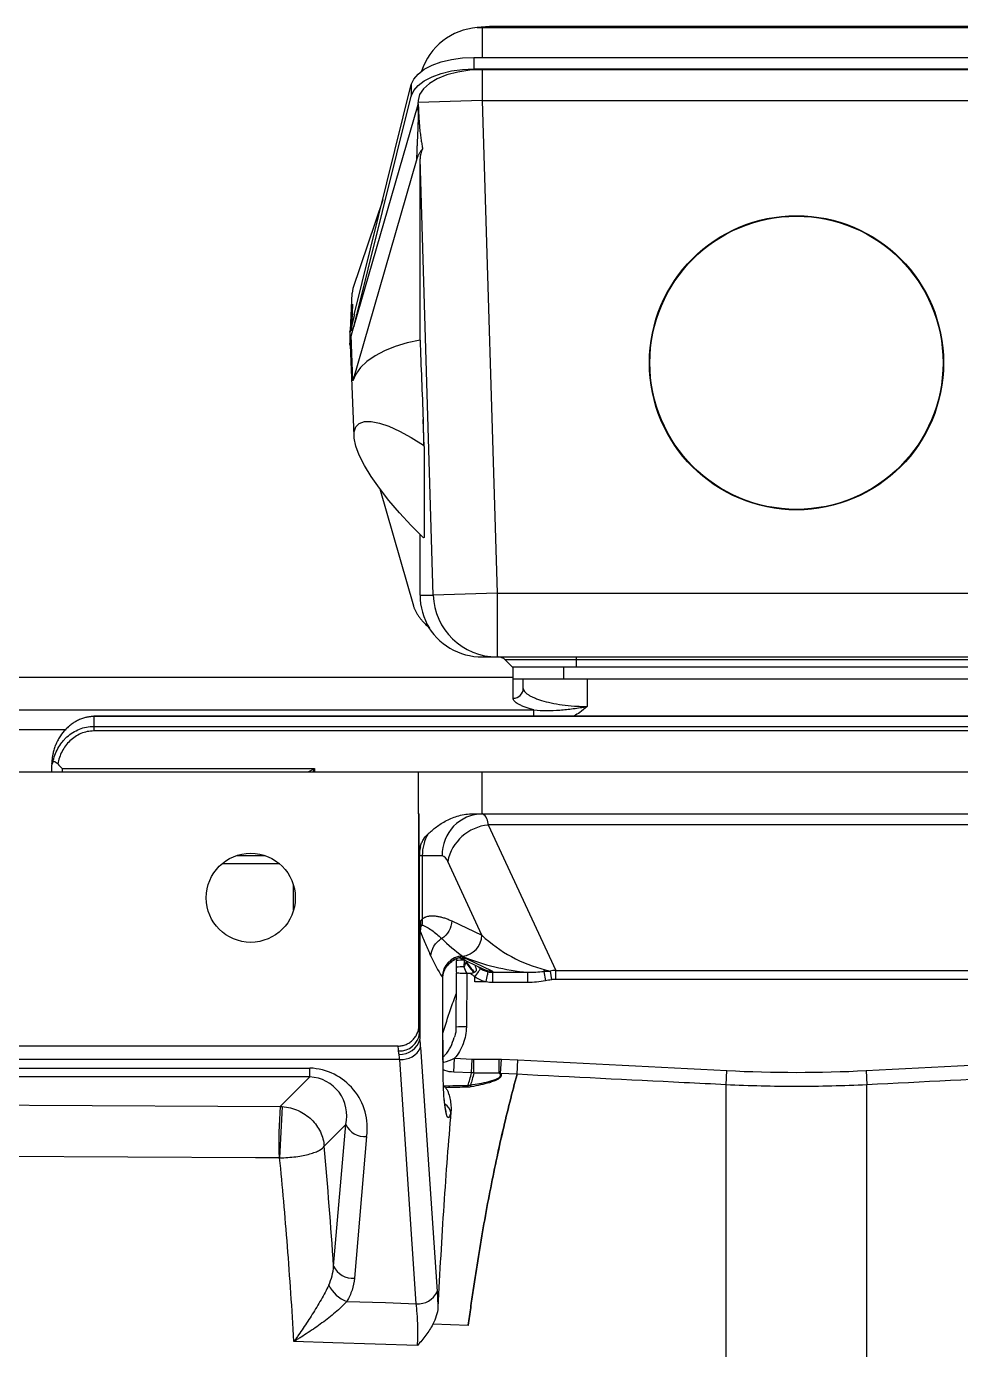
# Paper-space layout '_Bottom' of a CAD drawing. Header units: inches. Extents: x -10.2 to 13.8, y -6.6 to 10.2.
# Drawn here: x -4.58 to 0.98, y 2.31 to 10.18 of the extents above; entities that cross this region are included whole.
import ezdxf

# ---------------------------------------------------------------- set-up
doc = ezdxf.new("R2010")
doc.units = ezdxf.units.IN
doc.header["$MEASUREMENT"] = 0

psp = doc.layouts.new('_Bottom')

# ---------------------------------------------------------------- linework, layer by layer
at = {"color": 7, "linetype": 'Continuous', "lineweight": 25}
for p, q in [((-1.8262, 10.1819), (-1.8991, 10.1763)), ((-1.797, 10.183), (-1.8699, 10.1774)), ((-1.8699, 10.1774), (-1.8699, 9.9937)), ((-1.8699, 10.1774), (1.8699, 10.1774)), ((-1.797, 10.183), (-1.8262, 10.1819)), ((-1.8021, 10.1825), (-1.8262, 10.1819)), ((1.797, 10.183), (-1.797, 10.183)), ((-1.9189, 9.9987), (-1.9189, 9.9305)), ((-1.9189, 9.9987), (1.9169, 9.9987)), ((-1.9189, 9.9305), (1.9169, 9.9305)), ((-1.8696, 9.9256), (-1.8696, 9.7425)), ((1.8696, 9.9256), (-1.8696, 9.9256)), ((-2.632, 8.3964), (-2.2912, 9.7687)), ((-2.6315, 8.4667), (-2.2912, 9.8369)), ((-2.2912, 9.8369), (-2.2912, 9.7687)), ((-2.632, 8.3964), (-2.251, 9.7197)), ((-2.2497, 9.7223), (-2.2497, 9.7309)), ((-2.2494, 9.7309), (-2.2497, 9.7309)), ((-1.8696, 9.7425), (-2.2494, 9.7309)), ((-2.2473, 9.6633), (-2.2494, 9.7309)), ((-1.8696, 9.7425), (-1.7805, 6.8125)), ((-1.8696, 9.7425), (1.8696, 9.7425)), ((-2.2579, 9.3955), (-2.6381, 8.075)), ((-2.1603, 6.8009), (-2.2392, 9.3949)), ((-2.2392, 8.3177), (-2.2392, 9.3949)), ((-2.4611, 9.1527), (-2.6382, 8.6236)), ((-2.6446, 8.5973), (-2.654, 8.3747)), ((-2.6382, 8.6236), (-2.6428, 8.5971)), ((-2.6289, 8.4703), (-2.6547, 8.3662)), ((-2.6289, 8.4703), (-2.6491, 8.399)), ((-2.657, 8.3639), (-2.6543, 8.3746)), ((-2.657, 8.3639), (-2.657, 8.2957)), ((-2.6543, 8.3746), (-2.6543, 8.3684)), ((-2.6491, 8.399), (-2.6533, 8.3747)), ((-2.6303, 8.4103), (-2.6488, 8.3459)), ((-2.6381, 8.075), (-2.6488, 8.3459)), ((-2.6303, 8.4103), (-2.632, 8.3964)), ((-2.657, 8.2957), (-2.6543, 8.3064)), ((-2.6544, 8.2854), (-2.657, 8.2957)), ((-2.6546, 8.2896), (-2.6329, 7.7477)), ((-2.2144, 7.6836), (-2.2205, 7.8455)), ((-2.2205, 7.8455), (-2.2186, 7.693)), ((-2.2144, 7.6836), (-2.2186, 7.693)), ((-2.2144, 7.6836), (-2.2144, 7.1436)), ((-2.4782, 7.4327), (-2.2783, 6.736)), ((-2.2392, 6.8009), (-2.2392, 7.1611)), ((-2.2144, 7.1436), (-2.2186, 7.141)), ((-2.2392, 6.8009), (-2.1603, 6.8009)), ((-1.7805, 6.8125), (-2.1603, 6.8009)), ((-1.7805, 6.8125), (-1.7805, 6.4325)), ((-1.7805, 6.8125), (1.7805, 6.8125)), ((-1.8681, 6.4325), (1.8681, 6.4325)), ((1.7324, 6.4149), (-1.7324, 6.4149)), ((-1.7324, 6.4149), (-1.69, 6.3725)), ((-1.31, 6.4325), (-1.31, 6.3725)), ((-1.6875, 6.31), (-5.4641, 6.31)), ((1.69, 6.3725), (-1.69, 6.3725)), ((-1.6875, 6.3725), (-1.6875, 6.3021)), ((-1.6875, 6.3021), (1.6875, 6.3021)), ((-1.685, 6.1868), (-1.685, 6.3021)), ((-1.625, 6.2456), (-1.625, 6.3021)), ((-1.3853, 6.3725), (-1.3853, 6.3021)), ((-1.245, 6.3021), (-1.245, 6.138)), ((-5.3861, 6.1176), (-1.5619, 6.1176)), ((4.1855, 6.0807), (-4.1795, 6.0807)), ((-4.179, 6.0781), (-4.179, 5.9923)), ((4.185, 6.0781), (-4.179, 6.0781)), ((-4.179, 6.0197), (4.185, 6.0197)), ((4.185, 5.9923), (-4.179, 5.9923)), ((-5.25, 5.75), (5.25, 5.75)), ((-4.429, 5.7968), (-4.429, 5.7989)), ((-4.429, 5.75), (-4.429, 5.7899)), ((-4.367, 5.7685), (-2.867, 5.7685)), ((-2.25, 5.75), (-2.25, 5.5)), ((-1.87, 5.5), (-1.87, 5.75)), ((-2.25, 5.5), (-2.2434, 5.5)), ((-2.2454, 4.2436), (-2.2454, 5.5)), ((-2.2434, 5.25), (-2.2434, 5.5)), ((-1.9237, 5.5), (1.9237, 5.5)), ((1.8331, 5.433), (-1.8331, 5.433)), ((-1.8331, 5.433), (-1.4316, 4.5678)), ((-2.1081, 5.25), (-2.2434, 5.25)), ((-2.2427, 4.8386), (-2.2427, 5.25)), ((-2.2259, 5.25), (-2.2259, 4.8738)), ((-1.8707, 4.7772), (-2.0746, 5.2165)), ((-2.2416, 4.194), (-2.2416, 4.8237)), ((-2.2395, 4.814), (-2.2395, 4.1598)), ((-2.0502, 4.8623), (-1.8707, 4.7772)), ((-2.0071, 4.6438), (-1.8654, 4.5766)), ((-2.0237, 4.6265), (-2.024, 4.5872)), ((-2.024, 4.5872), (-2.024, 4.5871)), ((-2.0231, 4.6373), (-2.0237, 4.6191)), ((-1.9773, 4.6278), (-1.9776, 4.5884)), ((-1.9648, 4.6381), (-1.8118, 4.5655)), ((-1.4316, 4.5678), (1.4316, 4.5678)), ((-1.4316, 4.5143), (-1.4316, 4.5678)), ((-2.104, 4.5248), (-2.1032, 4.5244)), ((-2.103, 4.0332), (-2.1039, 4.5246)), ((-2.0232, 4.5539), (-2.0255, 4.2309)), ((-1.9612, 4.5499), (-1.9635, 4.2321)), ((-1.9382, 4.5499), (-1.9612, 4.5499)), ((-1.913, 4.5), (-1.9128, 4.5288)), ((-1.8465, 4.5), (-1.913, 4.5)), ((-1.8066, 4.5568), (-1.5987, 4.5568)), ((-1.8066, 4.4957), (-1.8066, 4.5568)), ((-1.5987, 4.4957), (-1.8066, 4.4957)), ((-1.5987, 4.4957), (-1.5987, 4.5568)), ((-1.5022, 4.5619), (-1.4928, 4.5066)), ((-1.4656, 4.5644), (-1.4577, 4.5123)), ((1.4316, 4.5143), (-1.4316, 4.5143)), ((-2.37, 4.1182), (-5.5, 4.1182)), ((-2.2354, 4.1107), (-2.1374, 2.6572)), ((-2.3598, 4.039), (-5.5, 4.039)), ((-2.2618, 2.5855), (-2.3598, 4.039)), ((-2.103, 4.0332), (-2.1022, 4.0328)), ((-2.0372, 3.9628), (-2.0339, 4.045)), ((-2.0339, 4.045), (-1.9288, 4.0408)), ((-1.9321, 3.9583), (-1.9288, 4.0408)), ((-1.9187, 4.0406), (-1.7684, 4.0406)), ((-1.9187, 3.9575), (-1.9187, 4.0406)), ((-1.7684, 3.9575), (-1.7684, 4.0406)), ((-1.7596, 3.9549), (-1.7552, 4.0403)), ((-1.7552, 4.0403), (-1.6577, 4.0353)), ((-1.6621, 3.95), (-1.6577, 4.0353)), ((-1.6621, 3.95), (-1.6577, 4.0353)), ((-5.106, 3.9867), (-2.894, 3.9867)), ((-2.894, 3.9344), (-2.894, 3.9867)), ((-1.9321, 3.9583), (-2.0372, 3.9628)), ((-1.7684, 3.9575), (-1.9187, 3.9575)), ((-1.6621, 3.95), (-1.7596, 3.9549)), ((-1.6621, 3.95), (-1.6621, 3.95)), ((-0.4188, 3.8876), (-0.4144, 3.9722)), ((0.4144, 3.9722), (0.4188, 3.8876)), ((-2.894, 3.9344), (-5.106, 3.9344)), ((-3.0702, 3.7582), (-2.894, 3.9344)), ((-0.4188, -3.8997), (-0.4188, 3.8876)), ((0.4188, -3.8997), (0.4188, 3.8876)), ((-2.0554, 3.7259), (-2.0564, 3.7214)), ((-2.6809, 3.6512), (-2.8093, 3.5227)), ((-2.7533, 2.8089), (-2.6809, 3.6512)), ((-2.5568, 3.5795), (-2.6292, 2.7373)), ((-1.9523, 2.456), (-2.1626, 2.4629)), ((-1.952, 2.4582), (-1.9523, 2.456))]:
    psp.add_line(p, q, dxfattribs=at)
at = {"color": 8, "linetype": 'Continuous', "lineweight": 25}
for p, q in [((-1.8991, 10.1763), (-1.8699, 10.1774)), ((-2.6398, 8.5312), (-2.6466, 8.3731)), ((-1.5619, 6.0807), (-1.5619, 6.1176)), ((-4.3461, 5.9997), (-5.3861, 5.9997)), ((-4.367, 5.7685), (-4.367, 5.75)), ((-2.867, 5.7685), (-2.8763, 5.75)), ((-2.867, 5.7685), (-2.867, 5.75)), ((-3.0737, 5.2014), (-3.4183, 5.2014)), ((-3.3317, 5.2508), (-3.1603, 5.2508)), ((-2.991, 4.9279), (-2.991, 5.0721)), ((-2.0982, 4.023), (-2.1025, 4.0305))]:
    psp.add_line(p, q, dxfattribs=at)
at = {"color": 7, "linetype": 'Continuous', "lineweight": 25, "flags": 128}
for points in [[(-2.2912, 9.8369), (-2.2769, 9.8695), (-2.2509, 9.9002), (-2.2141, 9.9282), (-2.1675, 9.9524), (-2.1129, 9.9722), (-2.0519, 9.9868), (-1.9865, 9.9957), (-1.9189, 9.9987)], [(-2.2912, 9.7687), (-2.2769, 9.8013), (-2.2509, 9.8321), (-2.2141, 9.86), (-2.1675, 9.8843), (-2.1129, 9.904), (-2.0519, 9.9186), (-1.9865, 9.9275), (-1.9189, 9.9305)], [(-1.8696, 9.9256), (-1.9431, 9.9221), (-2.0138, 9.9117), (-2.0791, 9.8947), (-2.1364, 9.8719), (-2.1837, 9.8441), (-2.2192, 9.8123), (-2.2414, 9.7777), (-2.2496, 9.7417)], [(-2.2496, 9.7417), (-2.2497, 9.7363), (-2.2497, 9.7309)], [(-2.2392, 8.3177), (-2.3152, 8.301), (-2.386, 8.2795), (-2.4503, 8.2534), (-2.5068, 8.2234), (-2.5547, 8.1899), (-2.5929, 8.1536), (-2.6209, 8.1151), (-2.6381, 8.075)], [(-2.2186, 7.141), (-2.292, 7.2146), (-2.361, 7.2892), (-2.4243, 7.3635), (-2.4808, 7.4363), (-2.5296, 7.5062), (-2.5697, 7.572), (-2.6004, 7.6325), (-2.6212, 7.6866), (-2.6317, 7.7333), (-2.6317, 7.7719), (-2.6212, 7.8017), (-2.6004, 7.822), (-2.5697, 7.8326), (-2.5296, 7.8332), (-2.4808, 7.8239), (-2.4243, 7.8048), (-2.361, 7.7763), (-2.292, 7.7388), (-2.2186, 7.693)], [(-1.8118, 4.5655), (-1.8072, 4.5626), (-1.8055, 4.5597), (-1.8066, 4.5568)], [(-2.1022, 4.0328), (-2.1027, 4.2767), (-2.1032, 4.5244)], [(-2.0564, 3.7214), (-2.0631, 3.6992), (-2.07, 3.6913), (-2.077, 3.6979), (-2.0837, 3.7189), (-2.0899, 3.7533), (-2.0952, 3.7998)], [(-4.9391, 3.7674), (-3.4417, 3.76), (-3.0702, 3.7582)], [(-3.0768, 3.4529), (-3.2185, 3.4537), (-4.7372, 3.462), (-4.9457, 3.4632)], [(-2.6748, 2.5992), (-2.4453, 2.5916), (-2.2618, 2.5855)], [(-2.2542, 2.3372), (-2.7569, 2.3534), (-2.989, 2.3609)]]:
    psp.add_lwpolyline(points, dxfattribs=at)
at = {"color": 8, "linetype": 'Continuous', "lineweight": 25, "flags": 128}
for points in [[(-2.9042, 5.75), (-2.8893, 5.7574), (-2.867, 5.7685)], [(-2.0043, 4.6436), (-1.9888, 4.6397), (-1.9648, 4.6381)], [(-2.1019, 4.0173), (-2.1015, 4.018), (-2.0982, 4.023)]]:
    psp.add_lwpolyline(points, dxfattribs=at)
at = {"color": 7, "linetype": 'Continuous', "lineweight": 25}
for centre, radius in [((0, 8.1825), 0.875), ((0, 8.1825), 0.8719), ((-3.246, 5), 0.265)]:
    psp.add_circle(centre, radius, dxfattribs=at)
for centre, radius, start, end in [((-1.8699, 9.7974), 0.38, 94.40325, 161.64769), ((-1.8695, 9.7425), 0.3801, 180.12374, 181.74204), ((-2.11, 9.3939), 0.1291, 151.47849, 179.56343), ((-2.4976, 8.302), 0.1575, 163.83657, 176.46384), ((-2.5028, 8.2957), 0.1519, 175.97199, 182.2956), ((-1.8684, 6.8002), 0.3708, 179.88249, 211.94928), ((-1.7805, 6.8125), 0.38, 181.73792, 269.99596), ((-1.8681, 6.8124), 0.3799, 208.96189, 269.99812), ((-1.7749, 6.3725), 0.06, 45, 90), ((-1.6844, 6.2462), 0.0594, 269.43549, 359.42414), ((-1.8623, 5.2542), 0.2459, 91.01019, 180.97576), ((-1.8082, 5.1622), 0.2719, 95.26778, 168.48947), ((-1.9156, 5.4337), 0.0824, 359.5499, 53.5802), ((-1.9693, 5.2503), 0.2566, 149.40563, 180.05878), ((-1.9926, 5.25), 0.2501, 167.92936, 180.00004), ((-2.1197, 5.2049), 0.0465, 14.39544, 75.60456), ((-2.13, 4.8254), 0.1119, 172.69885, 179.47633), ((-2.1373, 4.8225), 0.1043, 170.35869, 179.31414), ((-2.3541, 4.8493), 0.1136, 355.11495, 1.7771), ((-2.1211, 4.8109), 0.1184, 166.39744, 178.51575), ((-1.3522, 5.5325), 1.0843, 225.64579, 234.16494), ((-1.9982, 4.7804), 0.1275, 275.01231, 358.5453), ((-1.294, 5.3863), 0.8389, 226.56434, 256.20006), ((-1.5787, 4.8983), 0.6442, 202.47737, 214.90458), ((-1.981, 4.5275), 0.126, 92.73763, 179.03551), ((-2.0143, 4.513), 0.1345, 68.41019, 82.54231), ((-1.4735, 5.9203), 1.3693, 248.07861, 264.75249), ((-1.9758, 4.5204), 0.1265, 109.52264, 142.84494), ((-1.6601, 4.812), 0.3639, 212.71237, 224.98365), ((-1.5582, 4.6166), 0.0783, 315.67341, 324.97544), ((-1.4253, 4.3314), 0.2364, 91.51574, 99.80621), ((-1.4317, 4.3422), 0.172, 89.96747, 98.7015), ((-2.3591, 4.2072), 0.1182, 266.37008, 353.57947), ((-2.6204, 4.1905), 0.3788, 0.53425, 8.07139), ((-2.5405, 4.0837), 0.174, 1.83042, 11.45068), ((-2.3573, 4.19), 0.1216, 266.86127, 345.62443), ((-2.3472, 4.1608), 0.1225, 264.0678, 335.83581), ((-3.6513, 4.0172), 1.419, 3.77665, 5.7689), ((-2.8825, 3.9817), 0.5258, 6.24956, 9.51249), ((-2.9073, 3.6325), 0.3545, 351.41004, 87.84292), ((-2.9051, 3.7042), 0.2304, 346.69705, 87.24098), ((-2.4628, 3.8225), 0.5126, 5.7278, 6.92495), ((-2.1289, 3.8013), 0.2078, 20.93382, 24.13697), ((-0.6068, 3.552), 2.4721, 175.21512, 182.29591), ((10.9281, 2.8973), 14.0131, 176.47958, 177.72786), ((-2.567, 3.7051), 0.126, 205.33078, 274.62337), ((-31.5789, 0.9039), 28.8885, 3.78104, 5.20114), ((-2.6394, 2.8629), 0.126, 205.33078, 274.62337), ((-2.6073, 2.783), 0.1958, 206.68333, 249.83127), ((-2.2492, 2.7074), 0.1225, 264.0678, 335.83581)]:
    psp.add_arc(centre, radius, start, end, dxfattribs=at)
at = {"color": 8, "linetype": 'Continuous', "lineweight": 25}
for centre, radius, start, end in [((-1.9923, 4.272), 0.3167, 87.3296, 95.74194), ((-1.9922, 4.3212), 0.307, 87.223, 95.9017), ((-1.8159, 4.6811), 0.1157, 244.65166, 272.00764), ((-1.9851, 3.7428), 0.4899, 87.47198, 94.72976), ((-2.1158, 3.7174), 0.0595, 3.86624, 65.48579)]:
    psp.add_arc(centre, radius, start, end, dxfattribs=at)
at = {"color": 7, "linetype": 'Continuous', "lineweight": 25}
for points, knots in [([(-2.2579, 9.3955), (-2.2577, 9.4026), (-2.2572, 9.4171), (-2.2565, 9.4362), (-2.256, 9.4509), (-2.2556, 9.4616), (-2.2552, 9.4717), (-2.2545, 9.4879), (-2.2536, 9.5071), (-2.2522, 9.5374), (-2.2508, 9.5667), (-2.2497, 9.5963), (-2.2491, 9.6178), (-2.2488, 9.6379), (-2.2488, 9.6566), (-2.2492, 9.6745), (-2.2498, 9.6913), (-2.2504, 9.7068), (-2.2508, 9.7158), (-2.251, 9.7197)], [0, 0, 0, 0, 0.063694, 0.130341, 0.172142, 0.195762, 0.227, 0.262943, 0.341316, 0.400401, 0.536227, 0.605461, 0.666112, 0.730019, 0.788192, 0.839609, 0.90591, 0.959412, 1, 1, 1, 1]), ([(-2.2497, 9.7223), (-2.2498, 9.7222), (-2.2499, 9.722), (-2.25, 9.7219), (-2.2502, 9.7215), (-2.2504, 9.7212), (-2.2506, 9.7208), (-2.2507, 9.7204), (-2.2509, 9.7201), (-2.251, 9.7197)], [0.0000897887, 0.0000897887, 0.0000897887, 0.0000897887, 0.0001141297, 0.0001141297, 0.0001141297, 0.0001722004, 0.0001722004, 0.0001722004, 0.0002305936, 0.0002305936, 0.0002305936, 0.0002305936]), ([(-2.2497, 9.7223), (-2.2496, 9.7186), (-2.2492, 9.71), (-2.2486, 9.6953), (-2.248, 9.6794), (-2.2475, 9.6682), (-2.2473, 9.6633)], [0, 0, 0, 0, 0.188734, 0.442327, 0.753305, 1, 1, 1, 1]), ([(-2.2473, 9.6633), (-2.247, 9.6557), (-2.2463, 9.6407), (-2.2449, 9.6189), (-2.2433, 9.5981), (-2.2415, 9.5782), (-2.2394, 9.5594), (-2.2373, 9.5416), (-2.235, 9.5248), (-2.2327, 9.509), (-2.2304, 9.4942), (-2.2281, 9.4804), (-2.2258, 9.4677), (-2.2243, 9.4595), (-2.2235, 9.4556)], [0, 0, 0, 0, 0.1095396, 0.214314, 0.3143235, 0.4095679, 0.5000475, 0.5857624, 0.6667125, 0.7428982, 0.8143196, 0.8809768, 0.9428701, 1, 1, 1, 1]), ([(-2.2235, 9.4556), (-2.2253, 9.4534), (-2.229, 9.4492), (-2.234, 9.4427), (-2.2387, 9.4361), (-2.2429, 9.4295), (-2.2467, 9.4229), (-2.2501, 9.4161), (-2.2531, 9.4093), (-2.2558, 9.4024), (-2.2572, 9.3978), (-2.2579, 9.3955)], [0, 0, 0, 0, 0.110977, 0.221754, 0.332431, 0.443109, 0.553887, 0.664867, 0.776146, 0.887825, 1, 1, 1, 1]), ([(-2.2783, 6.736), (-2.2776, 6.7336), (-2.2761, 6.7288), (-2.2734, 6.7216), (-2.2702, 6.7143), (-2.2666, 6.7069), (-2.2626, 6.6993), (-2.2581, 6.6917), (-2.2531, 6.6839), (-2.2477, 6.676), (-2.2398, 6.6653), (-2.229, 6.6518), (-2.2162, 6.6373), (-2.2043, 6.6247), (-2.1938, 6.6141), (-2.1866, 6.6073), (-2.183, 6.604)], [0, 0, 0, 0, 0.0509961, 0.1030435, 0.1561803, 0.2104424, 0.2658634, 0.3224749, 0.3803064, 0.4393857, 0.4997389, 0.6231557, 0.7498642, 0.8360994, 0.919465, 1, 1, 1, 1]), ([(-1.625, 6.2456), (-1.625, 6.2427), (-1.6244, 6.2397), (-1.622, 6.2336), (-1.6202, 6.2306), (-1.6132, 6.2214), (-1.6062, 6.2152), (-1.5922, 6.2059), (-1.587, 6.2028), (-1.5756, 6.1968), (-1.5694, 6.1938), (-1.556, 6.1879), (-1.5488, 6.185), (-1.5333, 6.1793), (-1.525, 6.1766), (-1.4989, 6.1686), (-1.4799, 6.1637), (-1.4388, 6.1549), (-1.4164, 6.151), (-1.3702, 6.1447), (-1.3462, 6.1422), (-1.3086, 6.1397), (-1.296, 6.1391), (-1.2706, 6.1383), (-1.2578, 6.138), (-1.245, 6.138)], [0, 0, 0, 0, 0.0625, 0.0625, 0.125, 0.125, 0.25, 0.25, 0.3125, 0.3125, 0.375, 0.375, 0.4375, 0.4375, 0.5, 0.5, 0.625, 0.625, 0.75, 0.75, 0.875, 0.875, 0.9375, 0.9375, 1, 1, 1, 1]), ([(-1.5619, 6.1176), (-1.5717, 6.1202), (-1.5811, 6.1228), (-1.5986, 6.1283), (-1.6149, 6.1339), (-1.629, 6.1397), (-1.6419, 6.1455), (-1.6478, 6.1485), (-1.6636, 6.1575), (-1.6715, 6.1634), (-1.6796, 6.1723), (-1.6816, 6.1752), (-1.6843, 6.1811), (-1.685, 6.184), (-1.685, 6.1868)], [0, 0, 0, 0, 0.125, 0.125, 0.25, 0.375, 0.375, 0.5, 0.5, 0.75, 0.75, 0.875, 0.875, 1, 1, 1, 1]), ([(-4.179, 6.0781), (-4.1818, 6.0781), (-4.1873, 6.078), (-4.1957, 6.0775), (-4.2041, 6.0766), (-4.2125, 6.0754), (-4.221, 6.0739), (-4.2345, 6.0708), (-4.2533, 6.065), (-4.2761, 6.055), (-4.2982, 6.0424), (-4.3183, 6.0281), (-4.3375, 6.0115), (-4.3609, 5.9872), (-4.382, 5.9583), (-4.3985, 5.9282), (-4.4093, 5.9037), (-4.4176, 5.8796), (-4.4233, 5.8562), (-4.4267, 5.8356), (-4.4286, 5.8171), (-4.4289, 5.8049), (-4.429, 5.7989)], [0, 0, 0, 0, 0.020065, 0.040278, 0.060652, 0.081197, 0.101927, 0.122853, 0.181876, 0.244251, 0.303363, 0.366072, 0.423351, 0.488079, 0.610765, 0.681304, 0.73656, 0.804258, 0.865315, 0.911119, 0.95601, 1, 1, 1, 1]), ([(-4.179, 6.0781), (-4.179, 6.0789), (-4.179, 6.0804), (-4.179, 6.0805), (-4.179, 6.0806)], [0, 0, 0, 0, 0.531798, 1, 1, 1, 1]), ([(-1.5619, 6.1176), (-1.5372, 6.1143), (-1.5121, 6.1132), (-1.4608, 6.1133), (-1.4346, 6.1145), (-1.3818, 6.1186), (-1.3549, 6.1214), (-1.3003, 6.1286), (-1.2724, 6.133), (-1.245, 6.138)], [0, 0, 0, 0, 0.25, 0.25, 0.5, 0.5, 0.75, 0.75, 1, 1, 1, 1]), ([(-4.4231, 5.8056), (-4.4202, 5.8199), (-4.4162, 5.8341), (-4.4061, 5.8617), (-4.4001, 5.875), (-4.386, 5.9005), (-4.378, 5.9127), (-4.3644, 5.93), (-4.3596, 5.9357), (-4.3496, 5.9464), (-4.3444, 5.9516), (-4.3282, 5.9663), (-4.3167, 5.9751), (-4.2919, 5.9908), (-4.2786, 5.9976), (-4.2515, 6.0084), (-4.2375, 6.0126), (-4.2087, 6.0182), (-4.1938, 6.0197), (-4.179, 6.0197)], [0, 0, 0, 0, 0.125, 0.125, 0.25, 0.25, 0.375, 0.375, 0.4375, 0.4375, 0.5, 0.5, 0.625, 0.625, 0.75, 0.75, 0.875, 0.875, 1, 1, 1, 1]), ([(-4.179, 5.9923), (-4.1923, 5.9923), (-4.2056, 5.9909), (-4.2314, 5.9857), (-4.2439, 5.9818), (-4.2681, 5.9716), (-4.2799, 5.9653), (-4.3018, 5.9508), (-4.312, 5.9426), (-4.3309, 5.9245), (-4.3397, 5.9145), (-4.3554, 5.8933), (-4.3623, 5.8822), (-4.3743, 5.8591), (-4.3795, 5.847), (-4.388, 5.8219), (-4.3912, 5.8092), (-4.3936, 5.7964)], [0, 0, 0, 0, 0.125, 0.125, 0.25, 0.25, 0.375, 0.375, 0.5, 0.5, 0.625, 0.625, 0.75, 0.75, 0.875, 0.875, 1, 1, 1, 1]), ([(-4.429, 5.7899), (-4.429, 5.7903), (-4.4285, 5.791), (-4.427, 5.7937), (-4.426, 5.7956), (-4.425, 5.7983)], [0, 0, 0, 0, 0.5, 0.5, 1, 1, 1, 1]), ([(-4.4231, 5.8056), (-4.4222, 5.8083), (-4.421, 5.8102), (-4.4172, 5.8115), (-4.4147, 5.8109), (-4.409, 5.8085), (-4.4058, 5.8067), (-4.3994, 5.8022), (-4.3963, 5.7995), (-4.3936, 5.7964)], [0, 0, 0, 0, 0.25, 0.25, 0.5, 0.5, 0.75, 0.75, 1, 1, 1, 1]), ([(-2.1901, 5.3808), (-2.183, 5.3873), (-2.1754, 5.3942), (-2.1593, 5.4078), (-2.1508, 5.4146), (-2.1238, 5.4347), (-2.1038, 5.4477), (-2.0587, 5.471), (-2.0344, 5.481), (-1.9946, 5.4919), (-1.9807, 5.4949), (-1.9527, 5.4989), (-1.9383, 5.5), (-1.9237, 5.5)], [0, 0, 0, 0, 0.125, 0.125, 0.25, 0.25, 0.5, 0.5, 0.75, 0.75, 0.875, 0.875, 1, 1, 1, 1]), ([(-2.2372, 5.3023), (-2.2351, 5.311), (-2.2326, 5.3188), (-2.2265, 5.3333), (-2.223, 5.3401), (-2.2112, 5.3591), (-2.2016, 5.3704), (-2.1901, 5.3808)], [0, 0, 0, 0, 0.25, 0.25, 0.5, 0.5, 1, 1, 1, 1]), ([(-2.2434, 5.25), (-2.2434, 5.2551), (-2.2433, 5.2601), (-2.2426, 5.2697), (-2.2421, 5.2741), (-2.2405, 5.287), (-2.239, 5.2948), (-2.2372, 5.3023)], [0, 0, 0, 0, 0.25, 0.25, 0.5, 0.5, 1, 1, 1, 1]), ([(-2.2259, 4.8738), (-2.225, 4.8745), (-2.2233, 4.876), (-2.2207, 4.878), (-2.2179, 4.8799), (-2.2142, 4.8821), (-2.2096, 4.8845), (-2.2023, 4.8874), (-2.1931, 4.8901), (-2.1784, 4.8925), (-2.16, 4.8931), (-2.138, 4.8909), (-2.116, 4.8865), (-2.0977, 4.8813), (-2.0831, 4.8762), (-2.0721, 4.872), (-2.0612, 4.8674), (-2.0539, 4.864), (-2.0502, 4.8623)], [0, 0, 0, 0, 0.0145, 0.029789, 0.045875, 0.062764, 0.092887, 0.125208, 0.187594, 0.250014, 0.375062, 0.500118, 0.625065, 0.749992, 0.812105, 0.874956, 0.937304, 1, 1, 1, 1]), ([(-2.2418, 4.8264), (-2.2419, 4.8282), (-2.2421, 4.83), (-2.2422, 4.8318), (-2.2423, 4.833), (-2.2424, 4.8341), (-2.2425, 4.8353), (-2.2425, 4.8361), (-2.2426, 4.8369), (-2.2427, 4.8377), (-2.2427, 4.8379), (-2.2427, 4.8381), (-2.2427, 4.8383), (-2.2427, 4.8384), (-2.2427, 4.8385), (-2.2427, 4.8386)], [0, 0, 0, 0, 0.0004172667, 0.0004172667, 0.0004172667, 0.0006856494, 0.0006856494, 0.0006856494, 0.0008736616, 0.0008736616, 0.0008736616, 0.0009206646, 0.0009206646, 0.0009206646, 0.00094182, 0.00094182, 0.00094182, 0.00094182]), ([(-2.2404, 4.8163), (-2.2406, 4.8173), (-2.2409, 4.8184), (-2.2411, 4.8195), (-2.2413, 4.8208), (-2.2415, 4.8222), (-2.2416, 4.8237)], [0, 0, 0, 0, 0.0003032675, 0.0003032675, 0.0003032675, 0.0006620859, 0.0006620859, 0.0006620859, 0.0006620859]), ([(-2.2405, 4.8528), (-2.24, 4.8551), (-2.2393, 4.8569), (-2.2377, 4.8599), (-2.2368, 4.8611), (-2.2357, 4.8621)], [0, 0, 0, 0, 0.5, 0.5, 1, 1, 1, 1]), ([(-2.174, 4.652), (-2.1843, 4.6762), (-2.1946, 4.6996), (-2.2101, 4.7355), (-2.2153, 4.7476), (-2.223, 4.7667), (-2.2256, 4.7732), (-2.2307, 4.7869), (-2.2333, 4.794), (-2.2358, 4.8025)], [0, 0, 0, 0, 0.5, 0.5, 0.75, 0.75, 0.875, 0.875, 1, 1, 1, 1]), ([(-2.2357, 4.8621), (-2.2354, 4.8625), (-2.2347, 4.8632), (-2.2333, 4.8649), (-2.2313, 4.8673), (-2.2287, 4.8705), (-2.2268, 4.8727), (-2.2259, 4.8738)], [0, 0, 0, 0, 0.120541, 0.250214, 0.500163, 0.750019, 1, 1, 1, 1]), ([(-2.229, 4.8381), (-2.224, 4.8373), (-2.219, 4.8355), (-2.209, 4.8312), (-2.204, 4.8287), (-2.1891, 4.8205), (-2.1792, 4.814), (-2.1496, 4.7927), (-2.1299, 4.7761), (-2.1103, 4.7572)], [0, 0, 0, 0, 0.125, 0.125, 0.25, 0.25, 0.5, 0.5, 1, 1, 1, 1]), ([(-2.0502, 4.8623), (-2.0509, 4.8414), (-2.0568, 4.8205), (-2.0777, 4.7839), (-2.0926, 4.7683), (-2.1103, 4.7572)], [0, 0, 0, 0, 0.5, 0.5, 1, 1, 1, 1]), ([(-2.174, 4.652), (-2.1735, 4.6731), (-2.1673, 4.6942), (-2.1451, 4.7309), (-2.1291, 4.7465), (-2.1103, 4.7572)], [0, 0, 0, 0, 0.5, 0.5, 1, 1, 1, 1]), ([(-1.983, 4.6506), (-1.9876, 4.6496), (-1.9928, 4.6483), (-2.0016, 4.6457), (-2.0047, 4.6447), (-2.0113, 4.6424), (-2.0147, 4.6411), (-2.018, 4.6397)], [0, 0, 0, 0, 0.5, 0.5, 0.75, 0.75, 1, 1, 1, 1]), ([(-2.1032, 4.5244), (-2.1032, 4.5313), (-2.1026, 4.5381), (-2.1002, 4.5513), (-2.0984, 4.5578), (-2.0914, 4.5761), (-2.0849, 4.5868), (-2.0766, 4.5968)], [0, 0, 0, 0, 0.25, 0.25, 0.5, 0.5, 1, 1, 1, 1]), ([(-2.0766, 4.5968), (-2.0689, 4.6061), (-2.0601, 4.6143), (-2.0447, 4.6254), (-2.0394, 4.6288), (-2.0287, 4.6348), (-2.0233, 4.6374), (-2.018, 4.6397)], [0, 0, 0, 0, 0.5, 0.5, 0.75, 0.75, 1, 1, 1, 1]), ([(-2.0236, 4.5871), (-2.0238, 4.5816), (-2.0242, 4.5704), (-2.0234, 4.5595), (-2.0229, 4.5539)], [0, 0, 0, 0, 0.4889788, 1, 1, 1, 1]), ([(-1.9645, 4.6196), (-1.9578, 4.6087), (-1.9498, 4.5974), (-1.9326, 4.5758), (-1.9234, 4.5655), (-1.9142, 4.5566)], [0, 0, 0, 0, 0.5, 0.5, 1, 1, 1, 1]), ([(-1.9142, 4.5566), (-1.9116, 4.5585), (-1.9071, 4.5618), (-1.9037, 4.5682), (-1.9032, 4.5764), (-1.9065, 4.5865), (-1.9102, 4.5946), (-1.9121, 4.5988)], [0, 0, 0, 0, 0.19167, 0.331298, 0.470821, 0.727638, 1, 1, 1, 1]), ([(-1.9128, 4.5288), (-1.905, 4.5401), (-1.8972, 4.5514), (-1.8851, 4.5693), (-1.8809, 4.5758), (-1.8793, 4.5784)], [0, 0, 0, 0, 0.5, 0.5, 1, 1, 1, 1]), ([(-1.8793, 4.5784), (-1.8724, 4.5739), (-1.865, 4.57), (-1.8498, 4.5637), (-1.842, 4.5612), (-1.8338, 4.5595)], [0, 0, 0, 0, 0.5, 0.5, 1, 1, 1, 1]), ([(-1.9615, 4.5499), (-1.9684, 4.5498), (-1.9823, 4.5497), (-2.0008, 4.5501), (-2.0146, 4.5511), (-2.0224, 4.5523), (-2.0224, 4.5535), (-2.0224, 4.5539)], [0, 0, 0, 0, 0.213668, 0.427335, 0.641125, 0.855692, 1, 1, 1, 1]), ([(-1.8465, 4.5), (-1.8585, 4.5026), (-1.8699, 4.5063), (-1.892, 4.5159), (-1.9027, 4.5219), (-1.9128, 4.5288)], [0, 0, 0, 0, 0.5, 0.5, 1, 1, 1, 1]), ([(-1.8465, 4.5), (-1.845, 4.507), (-1.8434, 4.5141), (-1.8405, 4.5275), (-1.8392, 4.5337), (-1.8369, 4.5445), (-1.8359, 4.5491), (-1.8344, 4.5561), (-1.834, 4.5584), (-1.8338, 4.5595)], [0, 0, 0, 0, 0.25, 0.25, 0.5, 0.5, 0.75, 0.75, 1, 1, 1, 1]), ([(-1.5987, 4.5568), (-1.5826, 4.5564), (-1.5665, 4.5569), (-1.5343, 4.5589), (-1.5183, 4.5604), (-1.5022, 4.5619)], [0, 0, 0, 0, 0.5, 0.5, 1, 1, 1, 1]), ([(-1.4928, 4.5066), (-1.5104, 4.5036), (-1.5279, 4.5007), (-1.5632, 4.4968), (-1.5809, 4.4957), (-1.5987, 4.4957)], [0, 0, 0, 0, 0.5, 0.5, 1, 1, 1, 1]), ([(-2.37, 4.1182), (-2.3617, 4.1182), (-2.3536, 4.119), (-2.3376, 4.1222), (-2.3297, 4.1247), (-2.3146, 4.131), (-2.3074, 4.1349), (-2.2939, 4.144), (-2.2875, 4.1493), (-2.276, 4.1609), (-2.2709, 4.1672), (-2.2618, 4.1809), (-2.2579, 4.1882), (-2.2517, 4.2032), (-2.2494, 4.2111), (-2.2462, 4.2272), (-2.2454, 4.2354), (-2.2454, 4.2436)], [0, 0, 0, 0, 0.125, 0.125, 0.25, 0.25, 0.375, 0.375, 0.5, 0.5, 0.625, 0.625, 0.75, 0.75, 0.875, 0.875, 1, 1, 1, 1]), ([(-2.0261, 4.2309), (-2.0259, 4.2288), (-2.0243, 4.2105), (-2.0278, 4.1887), (-2.0348, 4.1708), (-2.0359, 4.1681)], [0, 0, 0, 0, 0.095875, 0.866292, 1, 1, 1, 1]), ([(-1.9635, 4.2321), (-1.9636, 4.215), (-1.9653, 4.1981), (-1.9717, 4.1647), (-1.9763, 4.1481), (-1.9882, 4.1163), (-1.9955, 4.101), (-2.0128, 4.0714), (-2.0227, 4.0576), (-2.0339, 4.045)], [0, 0, 0, 0, 0.25, 0.25, 0.5, 0.5, 0.75, 0.75, 1, 1, 1, 1]), ([(-2.0952, 3.7998), (-2.0963, 3.8107), (-2.0971, 3.8227), (-2.0983, 3.8419), (-2.0986, 3.8485), (-2.0993, 3.8622), (-2.0996, 3.8693), (-2.1008, 3.9048), (-2.1014, 3.9345), (-2.1017, 3.9647)], [0, 0, 0, 0, 0.25, 0.25, 0.375, 0.375, 0.5, 0.5, 1, 1, 1, 1]), ([(-1.6621, 3.95), (-1.6768, 3.8962), (-1.6912, 3.8412), (-1.7193, 3.7291), (-1.7331, 3.6719), (-1.7734, 3.4973), (-1.799, 3.3765), (-1.8355, 3.189), (-1.8473, 3.1255), (-1.8702, 2.9967), (-1.8924, 2.8662), (-1.9132, 2.7322), (-1.9281, 2.6304), (-1.9331, 2.5963), (-1.9427, 2.5276), (-1.9474, 2.493), (-1.952, 2.4582)], [0, 0, 0, 0, 0.125, 0.125, 0.25, 0.25, 0.5, 0.5, 0.625, 0.625, 0.75, 0.875, 0.875, 0.9375, 0.9375, 1, 1, 1, 1]), ([(-1.952, 2.4582), (-1.9474, 2.4929), (-1.9427, 2.5275), (-1.9331, 2.5962), (-1.9282, 2.6304), (-1.9132, 2.7322), (-1.8925, 2.8662), (-1.8704, 2.9967), (-1.8475, 3.1255), (-1.8357, 3.189), (-1.7992, 3.3765), (-1.7735, 3.4973), (-1.7332, 3.6719), (-1.7194, 3.7291), (-1.6912, 3.8412), (-1.6768, 3.8962), (-1.6621, 3.95)], [0, 0, 0, 0, 0.0625, 0.0625, 0.125, 0.125, 0.25, 0.375, 0.375, 0.5, 0.5, 0.75, 0.75, 0.875, 0.875, 1, 1, 1, 1]), ([(-1.9393, 3.8862), (-1.921, 3.889), (-1.9027, 3.8921), (-1.8664, 3.8988), (-1.8483, 3.9026), (-1.8219, 3.9093), (-1.8132, 3.9117), (-1.7963, 3.9172), (-1.788, 3.9203), (-1.7763, 3.926), (-1.7726, 3.9281), (-1.7677, 3.9317), (-1.7662, 3.933), (-1.7636, 3.9357), (-1.7624, 3.9372), (-1.7608, 3.9403), (-1.7603, 3.942), (-1.7601, 3.9454), (-1.7604, 3.9471), (-1.7625, 3.952), (-1.7652, 3.9549), (-1.7684, 3.9575)], [0, 0, 0, 0, 0.25, 0.25, 0.5, 0.5, 0.625, 0.625, 0.75, 0.75, 0.8125, 0.8125, 0.84375, 0.84375, 0.875, 0.875, 0.90625, 0.90625, 0.9375, 0.9375, 1, 1, 1, 1]), ([(-1.7596, 3.9549), (-1.7574, 3.9519), (-1.756, 3.9484), (-1.7556, 3.9416), (-1.7566, 3.9382), (-1.7606, 3.9319), (-1.7633, 3.9292), (-1.7697, 3.9241), (-1.7732, 3.9218), (-1.7844, 3.9155), (-1.7925, 3.9119), (-1.8091, 3.9056), (-1.8177, 3.9028), (-1.8438, 3.8949), (-1.8618, 3.8905), (-1.8981, 3.8824), (-1.9164, 3.8788), (-1.9349, 3.8755)], [0, 0, 0, 0, 0.0625, 0.0625, 0.125, 0.125, 0.1875, 0.1875, 0.25, 0.25, 0.375, 0.375, 0.5, 0.5, 0.75, 0.75, 1, 1, 1, 1]), ([(-0.4188, 3.8876), (-0.502, 3.8918), (-0.5852, 3.896), (-0.6685, 3.9002), (-0.9997, 3.9168), (-1.3309, 3.9334), (-1.6621, 3.95)], [0, 0, 0, 0, 0.00635, 0.00635, 0.00635, 0.03161914, 0.03161914, 0.03161914, 0.03161914]), ([(1.6621, 3.95), (1.5788, 3.9458), (1.4956, 3.9417), (1.4124, 3.9375), (1.0812, 3.9209), (0.75, 3.9043), (0.4188, 3.8876)], [0, 0, 0, 0, 0.00635, 0.00635, 0.00635, 0.03161914, 0.03161914, 0.03161914, 0.03161914]), ([(-2.0868, 3.8701), (-2.0845, 3.8675), (-2.0826, 3.8648), (-2.0792, 3.8591), (-2.0777, 3.8562), (-2.0736, 3.8476), (-2.0714, 3.8417), (-2.0654, 3.8239), (-2.0623, 3.8118), (-2.0576, 3.7875), (-2.056, 3.7753), (-2.0543, 3.7507), (-2.0543, 3.7383), (-2.0554, 3.7259)], [0, 0, 0, 0, 0.0625, 0.0625, 0.125, 0.125, 0.25, 0.25, 0.5, 0.5, 0.75, 0.75, 1, 1, 1, 1]), ([(0.4188, 3.8876), (0.2793, 3.8806), (0.1396, 3.8771), (-0.1397, 3.8771), (-0.2793, 3.8806), (-0.4188, 3.8876)], [0, 0, 0, 0, 0.5, 0.5, 1, 1, 1, 1]), ([(-2.0829, 3.7251), (-2.0829, 3.725), (-2.0829, 3.7249), (-2.0855, 3.7341), (-2.089, 3.7531), (-2.0925, 3.7786), (-2.0945, 3.7986), (-2.0952, 3.8056)], [0, 0, 0, 0, 0.095373, 0.294154, 0.546112, 0.839361, 1, 1, 1, 1]), ([(-3.0586, 3.7578), (-3.0422, 3.7568), (-3.0259, 3.7543), (-2.9939, 3.7464), (-2.9784, 3.7411), (-2.9486, 3.7277), (-2.9345, 3.7198), (-2.9082, 3.7019), (-2.8958, 3.6918), (-2.8734, 3.67), (-2.8634, 3.6583), (-2.8456, 3.6335), (-2.838, 3.6204), (-2.8188, 3.58), (-2.8113, 3.5513), (-2.8093, 3.5227)], [0, 0, 0, 0, 0.125, 0.125, 0.25, 0.25, 0.375, 0.375, 0.5, 0.5, 0.625, 0.625, 0.75, 0.75, 1, 1, 1, 1]), ([(-2.0554, 3.7259), (-2.0706, 3.5507), (-2.0848, 3.3648), (-2.1107, 2.9759), (-2.1224, 2.7729), (-2.1328, 2.5641)], [0, 0, 0, 0, 0.5, 0.5, 1, 1, 1, 1]), ([(-3.074, 3.4529), (-3.0576, 3.4532), (-3.0411, 3.4539), (-3.0087, 3.4564), (-2.9929, 3.458), (-2.9621, 3.4621), (-2.9475, 3.4645), (-2.92, 3.47), (-2.907, 3.473), (-2.8832, 3.4796), (-2.8724, 3.4831), (-2.853, 3.4905), (-2.8444, 3.4944), (-2.8226, 3.5063), (-2.8132, 3.5146), (-2.8093, 3.5227)], [0, 0, 0, 0, 0.125, 0.125, 0.25, 0.25, 0.375, 0.375, 0.5, 0.5, 0.625, 0.625, 0.75, 0.75, 1, 1, 1, 1]), ([(-2.989, 2.3609), (-2.9948, 2.458), (-3.0009, 2.5536), (-3.0137, 2.7421), (-3.0205, 2.8351), (-3.0418, 3.1086), (-3.0573, 3.2841), (-3.074, 3.4529)], [0, 0, 0, 0, 0.25, 0.25, 0.5, 0.5, 1, 1, 1, 1]), ([(-2.7822, 2.6951), (-2.7735, 2.7132), (-2.7669, 2.7318), (-2.7573, 2.7698), (-2.7544, 2.7892), (-2.7533, 2.8089)], [0, 0, 0, 0, 0.5, 0.5, 1, 1, 1, 1]), ([(-2.7822, 2.6951), (-2.789, 2.6809), (-2.7963, 2.6666), (-2.8117, 2.6378), (-2.8197, 2.6233), (-2.8364, 2.5942), (-2.845, 2.5796), (-2.8624, 2.5509), (-2.8711, 2.5366), (-2.8889, 2.5085), (-2.8978, 2.4945), (-2.9159, 2.4668), (-2.9251, 2.453), (-2.9433, 2.426), (-2.9525, 2.4127), (-2.9662, 2.3931), (-2.9707, 2.3866), (-2.9799, 2.3737), (-2.9845, 2.3672), (-2.989, 2.3609)], [0, 0, 0, 0, 0.125, 0.125, 0.25, 0.25, 0.375, 0.375, 0.5, 0.5, 0.625, 0.625, 0.75, 0.75, 0.875, 0.875, 0.9375, 0.9375, 1, 1, 1, 1]), ([(-2.6292, 2.7373), (-2.6313, 2.713), (-2.6361, 2.6894), (-2.6513, 2.6434), (-2.6615, 2.621), (-2.6748, 2.5992)], [0, 0, 0, 0, 0.5, 0.5, 1, 1, 1, 1]), ([(-2.6748, 2.5992), (-2.6849, 2.5879), (-2.6958, 2.5768), (-2.7188, 2.5548), (-2.7309, 2.5439), (-2.7561, 2.5223), (-2.7691, 2.5116), (-2.7953, 2.4909), (-2.8087, 2.4807), (-2.8357, 2.4608), (-2.8493, 2.451), (-2.877, 2.4318), (-2.8909, 2.4224), (-2.9189, 2.4041), (-2.9329, 2.3951), (-2.9539, 2.3821), (-2.9609, 2.3778), (-2.975, 2.3693), (-2.9821, 2.365), (-2.989, 2.3609)], [0, 0, 0, 0, 0.125, 0.125, 0.25, 0.25, 0.375, 0.375, 0.5, 0.5, 0.625, 0.625, 0.75, 0.75, 0.875, 0.875, 0.9375, 0.9375, 1, 1, 1, 1]), ([(-2.2542, 2.3372), (-2.2537, 2.3471), (-2.2532, 2.3574), (-2.2526, 2.3781), (-2.2523, 2.3887), (-2.2521, 2.4101), (-2.2521, 2.421), (-2.2524, 2.4429), (-2.2526, 2.4538), (-2.2532, 2.4753), (-2.2537, 2.486), (-2.2548, 2.5073), (-2.2554, 2.5179), (-2.2577, 2.5485), (-2.2596, 2.5676), (-2.2618, 2.5855)], [0, 0, 0, 0, 0.125, 0.125, 0.25, 0.25, 0.375, 0.375, 0.5, 0.5, 0.625, 0.625, 0.75, 0.75, 1, 1, 1, 1]), ([(-2.1328, 2.5641), (-2.1337, 2.5464), (-2.137, 2.5292), (-2.1473, 2.4955), (-2.1543, 2.4789), (-2.1626, 2.4629)], [0, 0, 0, 0, 0.5, 0.5, 1, 1, 1, 1]), ([(-2.1626, 2.4629), (-2.1745, 2.44), (-2.1887, 2.4185), (-2.2121, 2.3874), (-2.2203, 2.3772), (-2.237, 2.357), (-2.2456, 2.347), (-2.2542, 2.3372)], [0, 0, 0, 0, 0.5, 0.5, 0.75, 0.75, 1, 1, 1, 1])]:
    psp.add_open_spline(points, degree=3, knots=knots, dxfattribs=at)
for points in [[(-2.6289, 8.4703), (-2.6297, 8.469), (-2.6306, 8.4678), (-2.6315, 8.4667)], [(-2.6543, 8.3746), (-2.6545, 8.3718), (-2.6546, 8.369), (-2.6547, 8.3662)], [(-2.6547, 8.3117), (-2.6546, 8.3099), (-2.6545, 8.3081), (-2.6543, 8.3064)], [(-2.2392, 8.3177), (-2.233, 8.1603), (-2.2267, 8.0029), (-2.2205, 7.8455)], [(-4.425, 5.7983), (-4.4244, 5.8008), (-4.4238, 5.8032), (-4.4231, 5.8056)], [(-4.3936, 5.7964), (-4.3852, 5.7867), (-4.3761, 5.7776), (-4.367, 5.7685)], [(-2.2405, 4.8528), (-2.2417, 4.8481), (-2.2424, 4.8433), (-2.2427, 4.8386)], [(-2.2409, 4.8396), (-2.2418, 4.8393), (-2.2424, 4.8389), (-2.2427, 4.8386)], [(-2.2416, 4.8237), (-2.2417, 4.8247), (-2.2417, 4.8257), (-2.2418, 4.8264)], [(-2.2409, 4.8396), (-2.2407, 4.8399), (-2.2404, 4.84), (-2.2402, 4.84)], [(-2.2404, 4.8163), (-2.2401, 4.824), (-2.2391, 4.8317), (-2.2373, 4.8392)], [(-2.2395, 4.814), (-2.2398, 4.8146), (-2.2401, 4.8154), (-2.2404, 4.8163)], [(-2.2402, 4.84), (-2.2394, 4.8399), (-2.2385, 4.8396), (-2.2373, 4.8392)], [(-2.2358, 4.8025), (-2.237, 4.8066), (-2.2383, 4.8105), (-2.2395, 4.814)], [(-2.2357, 4.8621), (-2.2356, 4.8545), (-2.2361, 4.8468), (-2.2373, 4.8392)], [(-2.2373, 4.8392), (-2.237, 4.839), (-2.2366, 4.8388), (-2.2362, 4.8387)], [(-2.2362, 4.8387), (-2.2341, 4.8383), (-2.2317, 4.8382), (-2.229, 4.8381)], [(-2.2358, 4.8025), (-2.2354, 4.8145), (-2.2331, 4.8266), (-2.229, 4.8381)], [(-2.2259, 4.8738), (-2.2251, 4.8617), (-2.2262, 4.8497), (-2.229, 4.8381)], [(-1.9847, 4.65), (-1.9879, 4.6488), (-1.9919, 4.6476), (-1.9968, 4.6464)], [(-1.987, 4.6534), (-1.9857, 4.6525), (-1.9844, 4.6515), (-1.983, 4.6506)], [(-1.983, 4.6506), (-1.9838, 4.6504), (-1.9843, 4.6502), (-1.9847, 4.65)], [(-1.9663, 4.6153), (-1.9701, 4.6064), (-1.9738, 4.5974), (-1.9776, 4.5884)], [(-1.9776, 4.5884), (-1.9726, 4.5754), (-1.9672, 4.5625), (-1.9615, 4.5499)], [(-1.9663, 4.6153), (-1.9657, 4.6167), (-1.9651, 4.6182), (-1.9645, 4.6196)], [(-1.4941, 4.5717), (-1.4846, 4.5696), (-1.4751, 4.5672), (-1.4656, 4.5644)], [(-2.1032, 4.5244), (-2.1045, 4.5261), (-2.1058, 4.5279), (-2.107, 4.5297)], [(-1.9615, 4.5499), (-1.9614, 4.5499), (-1.9613, 4.5499), (-1.9612, 4.5499)], [(-1.9175, 4.5547), (-1.9237, 4.5516), (-1.9309, 4.5499), (-1.9382, 4.5499)], [(-1.9128, 4.5288), (-1.9218, 4.5351), (-1.9303, 4.5422), (-1.9382, 4.5499)], [(-1.9142, 4.5566), (-1.9152, 4.5559), (-1.9164, 4.5553), (-1.9175, 4.5547)], [(-1.8066, 4.4957), (-1.8201, 4.4957), (-1.8334, 4.4971), (-1.8465, 4.5)], [(-1.8338, 4.5595), (-1.8248, 4.5576), (-1.8158, 4.5567), (-1.8066, 4.5568)], [(-1.5022, 4.5619), (-1.49, 4.563), (-1.4778, 4.5638), (-1.4656, 4.5644)], [(-1.4577, 4.5123), (-1.4694, 4.5105), (-1.4811, 4.5086), (-1.4928, 4.5066)], [(-2.2416, 4.194), (-2.2413, 4.1837), (-2.2405, 4.1722), (-2.2395, 4.1598)], [(-2.3639, 4.0686), (-2.3652, 4.0763), (-2.3662, 4.0831), (-2.3666, 4.0892)], [(-2.1017, 3.9647), (-2.1019, 3.9874), (-2.1021, 4.01), (-2.1022, 4.0328)], [(-2.0982, 4.023), (-2.0758, 4.0273), (-2.0545, 4.0347), (-2.0339, 4.045)], [(-1.9288, 4.0408), (-1.9255, 4.0407), (-1.9221, 4.0406), (-1.9187, 4.0406)], [(-1.7684, 4.0406), (-1.764, 4.0406), (-1.7596, 4.0405), (-1.7552, 4.0403)], [(-1.6577, 4.0353), (-1.2433, 4.0143), (-0.8289, 3.9933), (-0.4144, 3.9722)], [(0.4144, 3.9722), (0.8289, 3.9933), (1.2433, 4.0143), (1.6577, 4.0353)], [(-1.954, 3.8843), (-1.9463, 3.907), (-1.9389, 3.9317), (-1.9321, 3.9583)], [(-1.9187, 3.9575), (-1.9251, 3.932), (-1.932, 3.9082), (-1.9393, 3.8862)], [(-1.9187, 3.9575), (-1.9231, 3.9577), (-1.9276, 3.9579), (-1.9321, 3.9583)], [(-1.7596, 3.9549), (-1.7626, 3.9558), (-1.7655, 3.9567), (-1.7684, 3.9575)], [(-0.4144, 3.9722), (-0.1381, 3.9581), (0.1381, 3.9581), (0.4144, 3.9722)], [(-2.0985, 3.8815), (-2.0503, 3.8823), (-2.0021, 3.8832), (-1.954, 3.8843)], [(-2.0868, 3.8701), (-2.0907, 3.8742), (-2.0946, 3.878), (-2.0985, 3.8815)], [(-1.9528, 3.8736), (-1.9975, 3.8723), (-2.0421, 3.8712), (-2.0868, 3.8701)], [(-1.954, 3.8843), (-1.949, 3.8846), (-1.9441, 3.8852), (-1.9393, 3.8862)], [(-1.9349, 3.8755), (-1.9407, 3.8744), (-1.9467, 3.8738), (-1.9528, 3.8736)], [(-3.0702, 3.7582), (-3.0663, 3.7581), (-3.0625, 3.758), (-3.0586, 3.7578)], [(-3.074, 3.4529), (-3.0749, 3.4529), (-3.0759, 3.4529), (-3.0768, 3.4529)], [(-2.1374, 2.6572), (-2.1355, 2.6284), (-2.1339, 2.5973), (-2.1328, 2.5641)]]:
    psp.add_open_spline(points, degree=3, dxfattribs=at)
at = {"color": 8, "linetype": 'Continuous', "lineweight": 25}
for points, knots in [([(-1.245, 6.138), (-1.2452, 6.1379), (-1.2595, 6.1257), (-1.2843, 6.1047), (-1.3116, 6.0878), (-1.323, 6.0807)], [0, 0, 0, 0, 0.0065382, 0.5847362, 1, 1, 1, 1]), ([(-1.8928, 4.5896), (-1.8908, 4.5875), (-1.8868, 4.5832), (-1.8818, 4.58), (-1.8793, 4.5784)], [0, 0, 0, 0, 0.500806, 1, 1, 1, 1]), ([(-2.1033, 4.1945), (-2.0882, 4.2424), (-2.0626, 4.3242), (-2.0353, 4.3985), (-2.0241, 4.4293)], [0, 0, 0, 0, 0.585652, 1, 1, 1, 1]), ([(-2.103, 4.0521), (-2.0989, 4.0559), (-2.0794, 4.0733), (-2.0549, 4.1125), (-2.042, 4.1499), (-2.0357, 4.1681)], [0, 0, 0, 0, 0.122108, 0.572465, 1, 1, 1, 1]), ([(-2.0372, 3.9628), (-2.056, 3.9642), (-2.079, 3.9658), (-2.0982, 3.9749), (-2.1018, 3.9766)], [0, 0, 0, 0, 0.817725, 1, 1, 1, 1])]:
    psp.add_open_spline(points, degree=3, knots=knots, dxfattribs=at)

doc.saveas('drawing.dxf')
